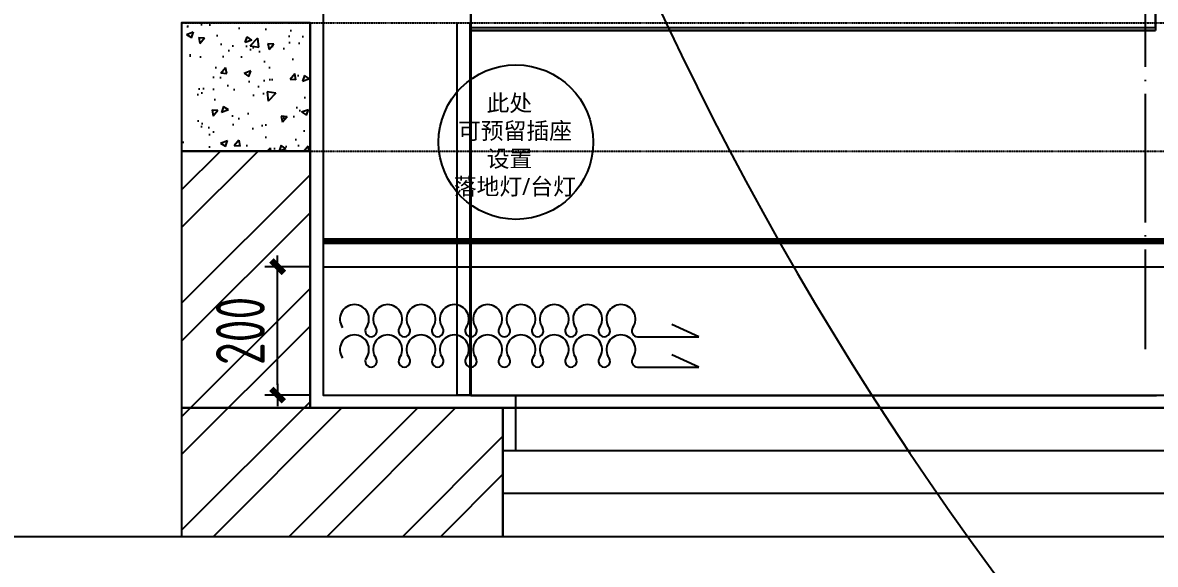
# Model space of a CAD drawing. Extents: x 11992 to 29481, y -6727 to 6811.
# Drawn here: x 15852 to 17615, y -4813 to -3969 of the extents above; entities that cross this region are included whole.
import ezdxf

# ---------------------------------------------------------------- set-up
doc = ezdxf.new("R2010")
doc.units = 0
doc.header["$MEASUREMENT"] = 0
doc.linetypes.add('DASHED', pattern=[19.05, 12.7, -6.35])
doc.linetypes.add('DOTE', pattern=[2.42, 2, -0.2, 0.02, -0.2])
doc.layers.get('0').update_dxf_attribs({"color": 8, "linetype": 'CONTINUOUS'})
doc.layers.get('Defpoints').update_dxf_attribs({"color": 8, "linetype": 'CONTINUOUS'})
for name, color, linetype in [('__附着_S88-LYGC-YTC-10_SEN147J2_设计区$0$PUB_HATCH', 8, 'CONTINUOUS'), ('AD-玻璃幕墙、窗', 8, 'CONTINUOUS'), ('DQ-BEAM-DASH', 8, 'DASHED'), ('DQ-GZ', 8, 'CONTINUOUS'), ('DS-DRAPERY', 8, 'CONTINUOUS'), ('E_WINDOW', 8, 'CONTINUOUS'), ('FF-FINISH【完成面】', 8, 'CONTINUOUS'), ('WALL', 8, 'CONTINUOUS'), ('zoylight 0装饰灯', 6, 'CONTINUOUS'), ('zoylight 4标注', 9, 'CONTINUOUS'), ('zoylight 5回路', 4, 'CONTINUOUS')]:
    doc.layers.add(name, color=color, linetype=linetype)
doc.layers.add('zoylight 1灯带', color=1, linetype='CONTINUOUS', lineweight=30)
doc.styles.add('CCD-DIM', font='archs.shx', dxfattribs={"width": 0.8})
doc.styles.get("Standard").update_dxf_attribs({"font": 'arial.ttf'})
doc.styles.add('XZC', font='SIMPLEX.SHX', dxfattribs={"width": 0.7, "bigfont": 'hztxt.shx'})
doc.linetypes.add('LED_LINE', pattern='A,12.7,-5.08,["LED",XZC,S=2.54,R=0,X=-2.54,Y=-1.27],-6.35', length=24.13)
doc.dimstyles.new('zoylight_DIM_40', dxfattribs={"dimscale": 40, "dimtxt": 1.9, "dimasz": 0.4, "dimexe": 0.5, "dimexo": 0.5, "dimgap": 0.5, "dimtad": 1, "dimdec": 0, "dimrnd": 5, "dimzin": 12, "dimdsep": 46, "dimtxsty": 'CCD-DIM', "dimblk": 'CCD_Dimension_Tick', "dimcen": 0.125, "dimclrd": 44, "dimclre": 44, "dimclrt": 50, "dimadec": 0, "dimazin": 0, "dimtfac": 1, "dimtdec": 0, "dimtmove": 2, "dimatfit": 3, "dimldrblk": 'CCD_Leader_Dot', "dimfxl": 0, "dimtvp": 1, "dimtolj": 1, "dimtzin": 0, "dimarcsym": 0})

# ---------------------------------------------------------------- blocks, each defined once
blk = doc.blocks.new('DRAPES2')
for p, q in [((0, 0), (82, 37.3)), ((186.3, 0), (0, 0))]:
    blk.add_line(p, q)
at = {"linetype": 'ByBlock', "extrusion": (0, 0, -1)}
for centre, major_axis, start_param, end_param in [((236.9, 53.6), (-31.3, 31.3), 4.8823, 7.06864), ((236.9, 53.6), (-31.3, 31.3), 0.785455, 2.971795), ((338.2, 53.5), (31.3, 31.3), 3.311504, 5.497844), ((338.2, 53.5), (-31.3, 31.3), 0.785455, 2.971795), ((439.4, 53.5), (-31.3, 31.3), 4.8823, 7.06864), ((439.4, 53.5), (-31.3, 31.3), 0.785455, 2.971795), ((540.7, 53.5), (31.3, 31.3), 3.311504, 5.497844), ((540.7, 53.5), (31.3, 31.3), -0.785341, 1.400999), ((641.9, 53.5), (-31.3, 31.3), 4.8823, 7.06864), ((641.9, 53.5), (-31.3, 31.3), 0.785455, 2.971795), ((743.2, 53.5), (31.3, 31.3), 3.311504, 5.497844), ((743.2, 53.5), (-31.3, 31.3), 0.785455, 2.971795), ((844.4, 53.5), (-31.3, 31.3), 4.8823, 7.06864), ((844.4, 53.5), (-31.3, 31.3), 0.785455, 2.971795), ((945.7, 53.5), (31.3, 31.3), 3.311504, 5.497844), ((945.7, 53.5), (31.3, 31.3), -0.785341, 1.400999), ((186.3, 17.8), (-12.6, 12.6), 1.740708, 3.927048), ((287.6, 17.7), (-12.6, 12.6), 1.740708, 6.113388), ((388.8, 17.7), (-12.6, 12.6), 1.740708, 6.113388), ((490.1, 17.7), (12.6, 12.6), 0.169911, 4.542591), ((591.3, 17.7), (12.6, 12.6), 2.356251, 4.542591), ((591.3, 17.7), (-12.6, 12.6), 1.740708, 3.927048), ((692.6, 17.7), (-12.6, 12.6), 1.740708, 6.113388), ((793.8, 17.7), (-12.6, 12.6), 1.740708, 6.113388), ((895.1, 17.7), (12.6, 12.6), 0.169911, 4.542591), ((996.3, 17.7), (12.6, 12.6), 2.356251, 4.542591)]:
    blk.add_ellipse(centre, major_axis=major_axis, ratio=1, start_param=start_param, end_param=end_param, dxfattribs=at)
at = {"extrusion": (0, 0, -1)}
for centre, major_axis, start_param, end_param in [((1046.7, 53.5), (-31.3, 31.3), 4.8823, 7.06864), ((1046.7, 53.5), (-31.3, 31.3), 0.785455, 2.971795), ((996.1, 17.7), (-12.6, 12.6), 1.740708, 3.927048)]:
    blk.add_ellipse(centre, major_axis=major_axis, ratio=1, start_param=start_param, end_param=end_param, dxfattribs=at)
blk = doc.blocks.new('20170817.13012539')
for p, q in [((-62.6, 486), (-62.6, 605.2)), ((-62.6, 605.2), (-38.7, 552.8))]:
    blk.add_line(p, q)
at = {"linetype": 'ByBlock', "extrusion": (0, 0, -1)}
for centre, major_axis, start_param, end_param in [((-51.2, 486), (8.03, 8.03), 1.740708, 3.927048), ((-28.3, 453.6), (20, 20), 4.8823, 7.06864), ((-28.3, 453.6), (20, 20), 0.785455, 2.971795), ((-51.2, 421.2), (8.03, 8.03), 1.740708, 6.113388), ((-28.3, 388.8), (20, -20), 3.311504, 5.497844), ((-28.3, 388.8), (20, 20), 0.785455, 2.971795), ((-51.2, 356.4), (8.03, 8.03), 1.740708, 6.113388), ((-28.3, 324), (20, 20), 4.8823, 7.06864), ((-28.3, 324), (20, 20), 0.785455, 2.971795), ((-51.2, 291.6), (8.03, -8.03), 0.169911, 4.542591), ((-28.3, 259.2), (20, -20), 3.311504, 5.497844), ((-28.3, 259.2), (20, -20), -0.785341, 1.400999), ((-51.2, 226.8), (8.03, -8.03), 2.356251, 4.542591), ((-51.2, 226.8), (8.03, 8.03), 1.740708, 3.927048), ((-28.3, 194.4), (20, 20), 4.8823, 7.06864), ((-28.3, 194.4), (20, 20), 0.785455, 2.971795), ((-51.2, 162), (8.03, 8.03), 1.740708, 6.113388), ((-28.3, 129.6), (20, -20), 3.311504, 5.497844), ((-28.3, 129.6), (20, 20), 0.785455, 2.971795), ((-51.2, 97.2), (8.03, 8.03), 1.740708, 6.113388), ((-28.3, 64.8), (20, 20), 4.8823, 7.06864), ((-51.2, 32.4), (8.03, -8.03), 0.169911, 4.542591), ((-28.3, 64.8), (20, 20), 0.785455, 2.971795), ((-28.3, 0), (20, -20), 3.311504, 5.497844), ((-51.2, -32.4), (8.03, -8.03), 2.356251, 4.542591), ((-28.3, 0), (20, -20), -0.785341, 1.400999)]:
    blk.add_ellipse(centre, major_axis=major_axis, ratio=1, start_param=start_param, end_param=end_param, dxfattribs=at)
at = {"extrusion": (0, 0, -1)}
for centre, major_axis, start_param, end_param in [((-51.2, -32.2), (8.03, 8.03), 1.740708, 3.927048), ((-28.3, -64.6), (20, 20), 4.8823, 7.06864), ((-28.3, -64.6), (20, 20), 0.785455, 2.971795)]:
    blk.add_ellipse(centre, major_axis=major_axis, ratio=1, start_param=start_param, end_param=end_param, dxfattribs=at)
blk = doc.blocks.new('A$C00F337EA')
h = blk.add_hatch()
h.set_pattern_fill('混凝土', color=9, scale=15, angle=180, style=0)
h.set_pattern_definition([(230, (284158.3, 127968.4), (-107.589027, 9.41282), [11.25, -123.75]), (175, (284158.3, 127968.4), (20.8127, -112.82882), [9, -99]), (280.4514, (284149.33, 127969.18), (-86.776407, -103.41593), [9.56103, -105.171317]), (226.1842, (284158.3, 127938.4), (-160.08616, 24.82785), [16.875, -185.625]), (276.6356, (284144.96, 127940.47), (-140.199406, -146.11768), [14.34154, -157.75695]), (171.1842, (284158.3, 127938.4), (-140.19929, -146.11779), [13.5, -148.5]), (201, (284143.3, 127945.9), (-89.536058, 60.392834), [11.25, -123.75]), (146, (284143.3, 127945.9), (-36.4973, -108.772507), [9, -99]), (251.4514, (284135.84, 127950.93), (-126.033394, -48.379575), [9.56103, -105.171317]), (217.5, (284158.3, 127968.4), (-1.8239783, -49.934078), [0, -97.8, 0, -100.5, 0, -99.375]), (187.5, (284158.3, 127968.4), (-39.460431, -59.161757), [0, -57.3, 0, -95.55, 0, -37.875]), (147.5, (284191.75, 127968.4), (-80.0733654, 3.383231), [0, -37.5, 0, -117, 0, -155.25]), (137.5, (284206.75, 127968.4), (-87.477925, -15.015747), [0, -48.75, 0, -77.7, 0, -110.25])])
h.paths.add_polyline_path([(3500, -7200), (3300, -7200), (3300, -7000), (3500, -7000)])
at = {"layer": '__附着_S88-LYGC-YTC-10_SEN147J2_设计区$0$PUB_HATCH'}
h = blk.add_hatch(dxfattribs=at)
h.set_pattern_fill('金属', color=256, scale=50, style=0)
h.set_pattern_definition([(45, (0, 0), (-88.3883, 88.3883), []), (45, (58.93, 0), (-88.3883, 88.3883), [])])
h.paths.add_polyline_path([(3800, -7600), (3500, -7600), (3500, -7200), (3300, -7200), (3300, -7800), (3800, -7800)])
at = {"layer": 'DQ-GZ'}
blk.add_lwpolyline([(3300, -7200), (3500, -7200), (3500, -7000), (3300, -7000)], close=True, dxfattribs=at)
at = {"layer": 'WALL'}
for p, q in [((3500, -7200), (3300, -7200)), ((3300, -7200), (3300, -7800)), ((3500, -7600), (3500, -7200)), ((3800, -7600), (3500, -7600)), ((3800, -7800), (3800, -7600)), ((3300, -7800), (3800, -7800))]:
    blk.add_line(p, q, dxfattribs=at)
blk = doc.blocks.new('MB-B')
at = {"layer": 'DQ-BEAM-DASH', "ltscale": 0.01}
for points in [[(-14000, 400), (-11200, 400)], [(-14000, 200), (-11200, 200)]]:
    blk.add_lwpolyline(points, dxfattribs=at)
blk = doc.blocks.new('CCD_Dimension_Tick')
at = {"color": 0, "linetype": 'ByBlock'}
for p, q in [((-1.09, 0), (0, 0)), ((0, 0), (1.09, 0))]:
    blk.add_line(p, q, dxfattribs=at)
at = {"color": 0, "linetype": 'Continuous', "const_width": 0.608}
blk.add_lwpolyline([(-0.61, -0.61), (0.61, 0.61)], dxfattribs=at)
blk = doc.blocks.new('*D20')
at = {"layer": 'Defpoints', "color": 0, "linetype": 'Continuous'}
for p in [(16249, -4349.5), (16319.6, -4349.5), (16319.6, -4549.5)]:
    blk.add_point(p, dxfattribs=at)
at = {"layer": 'zoylight 4标注', "color": 44, "linetype": 'Continuous', "lineweight": -2}
blk.add_line((16299.6, -4349.5), (16229, -4349.5), dxfattribs=at)
at = {"layer": 'zoylight 4标注', "color": 44, "lineweight": -2}
for p, q in [((16249, -4533.5), (16249, -4365.5)), ((16299.6, -4549.5), (16229, -4549.5))]:
    blk.add_line(p, q, dxfattribs=at)
at = {"layer": 'zoylight 4标注', "color": 44, "linetype": 'Continuous', "lineweight": -2, "xscale": 16, "yscale": 16, "zscale": 16}
for p, rotation in [((16249, -4349.5), 90), ((16249, -4549.5), 270)]:
    blk.add_blockref('CCD_Dimension_Tick', p, dxfattribs=dict(at, rotation=rotation))
at = {"layer": 'zoylight 4标注', "color": 50, "linetype": 'Continuous', "insert": (16191, -4449.5), "char_height": 76, "attachment_point": 5, "rotation": 90, "style": 'CCD-DIM'}
blk.add_mtext('\\A1;200', dxfattribs=at)
blk = doc.blocks.new('CCD_Leader_Dot')
at = {"color": 0, "linetype": 'ByBlock'}
blk.add_line((-5, 0), (-10, 0), dxfattribs=at)
at = {"color": 0, "linetype": 'ByBlock', "const_width": 5}
blk.add_lwpolyline([(-2.5, 0, 1), (2.5, 0, 1)], format="xyb", close=True, dxfattribs=at)

msp = doc.modelspace()

# ---------------------------------------------------------------- hatches: boundary and pattern name
h = msp.add_hatch()
h.set_pattern_fill('混凝土', color=256, scale=15, style=0)
h.set_pattern_definition([(50, (-264558.68, -141781.815), (107.589027, -9.41282), [11.25, -123.75]), (355, (-264558.68, -141781.81), (-20.8127, 112.82882), [9, -99]), (100.4514, (-264549.72, -141782.6), (86.776407, 103.41593), [9.56103, -105.171317]), (46.1842, (-264558.68, -141751.81), (160.08616, -24.82785), [16.875, -185.625]), (96.6356, (-264545.34, -141753.88), (140.199406, 146.11768), [14.34154, -157.75695]), (351.1842, (-264558.68, -141751.81), (140.19929, 146.11779), [13.5, -148.5]), (21, (-264543.68, -141759.315), (89.536058, -60.392834), [11.25, -123.75]), (326, (-264543.68, -141759.31), (36.4973, 108.772507), [9, -99]), (71.4514, (-264536.22, -141764.35), (126.033394, 48.379575), [9.56103, -105.171317]), (37.5, (-264558.68, -141781.815), (1.8239783, 49.934078), [0, -97.8, 0, -100.5, 0, -99.375]), (7.5, (-264558.68, -141781.815), (39.460431, 59.161757), [0, -57.3, 0, -95.55, 0, -37.875]), (327.5, (-264592.13, -141781.815), (80.0733654, -3.383231), [0, -37.5, 0, -117, 0, -155.25]), (317.5, (-264607.13, -141781.815), (87.477925, 15.015747), [0, -48.75, 0, -77.7, 0, -110.25])])
h.paths.add_polyline_path([(16099.6, -3969.5), (16299.6, -3969.5), (16299.6, -4169.5), (16099.6, -4169.5)])

# ---------------------------------------------------------------- linework, layer by layer
for p, q in [((16549.6, -3930, -1552.4), (16549.6, -4550, -1552.4)), ((16549.6, -4550, -1492.4), (16549.6, -3930, -1492.4)), ((16549.6, -3977.3, -1599.9), (16549.6, -3955, -1599.9)), ((16549.6, -3981.8, -1604.4), (16549.6, -3955, -1604.4)), ((17614.6, -3977.3, -1599.9), (17614.6, -3955, -1599.9)), ((17614.6, -3955, -1604.4), (17614.6, -3981.8, -1604.4)), ((16299.6, -4569.4, 559.6), (16299.6, -3969.4, 559.6)), ((16299.6, -4569.4, 379.6), (16299.6, -3969.4, 379.6)), ((16299.6, -3969.4, -40.4), (16299.6, -4369.4, -40.4)), ((16299.6, -3969.4, 379.6), (16299.6, -4369.4, 379.6)), ((16299.6, -3969.4, -1950.4), (16299.6, -4569.4, -1950.4)), ((16299.6, -3969.4, 559.6), (16299.6, -4569.4, 559.6)), ((16299.6, -4569.4, -2440.4), (16299.6, -3969.4, -2440.4)), ((16299.6, -4569.4, -2440.4), (16299.6, -3969.4, -2440.4)), ((16299.6, -4569.4, -2640.4), (16299.6, -3969.4, -2640.4)), ((16527.9, -3969.4, -40.4), (16527.9, -4549.4, -40.4)), ((16527.9, -3969.4, -2440.4), (16527.9, -4549.4, -2440.4)), ((16547.9, -3969.4, -2440.4), (16547.9, -4549.4, -2440.4)), ((16547.9, -3969.4, -40.4), (16547.9, -4549.4, -40.4)), ((16549.6, -3977.3, -1552.4), (16549.6, -3981.8, -1552.4)), ((17614.6, -3977.3, -1599.9), (16549.6, -3977.3, -1599.9)), ((17614.6, -3977.3, -1552.4), (16549.6, -3977.3, -1552.4)), ((16549.6, -3977.3, -1599.9), (16549.6, -3977.3, -1552.4)), ((16549.6, -3977.3, -1599.9), (16549.6, -3981.8, -1604.4)), ((17614.6, -3981.8, -1552.4), (16549.6, -3981.8, -1552.4)), ((16549.6, -3981.8, -1604.4), (17614.6, -3981.8, -1604.4)), ((16549.6, -3981.8, -1604.4), (16549.6, -3981.8, -1552.4)), ((17614.6, -3977.3, -1552.4), (17614.6, -3981.8, -1552.4)), ((17614.6, -3977.3, -1599.9), (17614.6, -3977.3, -1552.4)), ((17614.6, -3977.3, -1599.9), (17614.6, -3981.8, -1604.4)), ((17614.6, -3981.8, -1552.4), (17614.6, -3981.8, -1604.4)), ((16319.6, -4349.5), (18679.6, -4349.5)), ((16299.6, -4369.4, -40.4), (16299.6, -4369.4, 379.6)), ((16527.9, -4549.4, -40.4), (16527.9, -4549.4, -2440.4)), ((16547.9, -4549.4, -2440.4), (16527.9, -4549.4, -2440.4)), ((16547.9, -4549.4, -40.4), (16527.9, -4549.4, -40.4)), ((16547.9, -4549.4, -40.4), (16547.9, -4549.4, -2440.4)), ((16549.6, -4550, -1492.4), (16549.6, -4550, -1552.4)), ((16549.6, -4550, -1492.4), (17616.6, -4550, -1492.4)), ((17616.6, -4550, -1552.4), (16549.6, -4550, -1552.4)), ((16299.6, -4569.4, 559.6), (16599.6, -4569.4, 559.6)), ((16299.6, -4569.4, 379.6), (16599.6, -4569.4, 379.6)), ((16299.6, -4569.4, 559.6), (16299.6, -4569.4, 379.6)), ((18699.6, -4569.4, -1950.4), (16299.6, -4569.4, -1950.4)), ((16299.6, -4569.4, 559.6), (18699.6, -4569.4, 559.6)), ((16299.6, -4569.4, -2440.4), (18699.6, -4569.4, -2440.4)), ((16299.6, -4569.4, 559.6), (16299.6, -4569.4, -2440.4)), ((16299.6, -4569.4, -2440.4), (16599.6, -4569.4, -1810.4)), ((16299.6, -4569.4, -2440.4), (18699.6, -4569.4, -2440.4)), ((16299.6, -4569.4, -2640.4), (18699.6, -4569.4, -2640.4)), ((16299.6, -4569.4, -2440.4), (16299.6, -4569.4, -2640.4)), ((16599.6, -4569.4, 559.6), (18399.6, -4569.4, 559.6)), ((16599.6, -4569.4, 379.6), (18399.6, -4569.4, 379.6)), ((16599.6, -4569.4, 559.6), (16599.6, -4569.4, 379.6)), ((16599.6, -4569.4, -1810.4), (16599.6, -4569.4, -90.4)), ((16599.6, -4569.4, -1810.4), (16599.6, -4769.4, -1810.4)), ((16599.6, -4569.4, -1810.4), (18399.6, -4569.4, -1810.4)), ((16599.6, -4769.4, -90.4), (16599.6, -4569.4, -90.4)), ((16599.6, -4569.4, -90.4), (18399.6, -4569.4, -90.4))]:
    msp.add_line(p, q)
at = {"layer": 'AD-玻璃幕墙、窗'}
for p, q in [((16599.6, -4569.5), (18399.6, -4569.5)), ((16599.6, -4769.5), (16599.6, -4569.5)), ((18399.6, -4636.1), (16599.6, -4636.1)), ((18399.6, -4702.8), (16599.6, -4702.8)), ((16599.6, -4769.5), (18399.6, -4769.5))]:
    msp.add_line(p, q, dxfattribs=at)
at = {"layer": 'DQ-GZ'}
msp.add_lwpolyline([(16299.6, -3969.5), (16099.6, -3969.5), (16099.6, -4169.5), (16299.6, -4169.5)], close=True, dxfattribs=at)
at = {"layer": 'FF-FINISH【完成面】', "linetype": 'ByBlock'}
msp.add_line((16619.6, -4636.1), (16619.6, -4549.5), dxfattribs=at)
msp.add_lwpolyline([(16119.6, -3949.5), (16319.6, -3949.5), (16319.6, -4549.5), (18679.6, -4549.5)], dxfattribs=at)
at = {"layer": 'WALL'}
for p, q in [((16599.6, -4569.5), (16099.6, -4569.5)), ((16599.6, -4769.5), (16599.6, -4569.5)), ((15699.6, -4769.5), (15999.6, -4769.5)), ((15999.6, -4769.5), (16599.6, -4769.5))]:
    msp.add_line(p, q, dxfattribs=at)
msp.add_lwpolyline([(16299.6, -3969.5), (16099.6, -3969.5), (16099.6, -4569.5), (16299.6, -4569.5)], close=True, dxfattribs=at)
at = {"layer": 'zoylight 0装饰灯'}
msp.add_circle((16619.7, -4155.5), 120.3, dxfattribs=at)
at = {"layer": 'zoylight 1灯带', "linetype": 'LED_LINE', "ltscale": 20, "const_width": 10}
msp.add_lwpolyline([(16319.6, -4309.8), (18679.6, -4309.8)], dxfattribs=at)
at = {"layer": 'zoylight 4标注', "color": 9, "linetype": 'DOTE', "ltscale": 100}
msp.add_line((17598.8, -2870.5), (17598.8, -4478), dxfattribs=at)
at = {"layer": 'zoylight 5回路', "linetype": 'Continuous'}
msp.add_arc((21465.6, -1801.8), 5096.4, 191.4835, 231.2559, dxfattribs=at)

# ---------------------------------------------------------------- block references
msp.add_blockref('MB-B', (30099.6, -4369.5))
at = {"layer": 'DS-DRAPERY', "xscale": -0.5119999997317791, "yscale": 0.5119999997317791, "zscale": 0.5119999997317791}
msp.add_blockref('DRAPES2', (16904.4, -4458.6), dxfattribs=at)
at = {"layer": 'DS-DRAPERY', "xscale": -0.8, "yscale": 0.8, "zscale": 0.8, "rotation": 270}
msp.add_blockref('20170817.13012539', (16420.2, -4455.9), dxfattribs=at)
at = {"layer": 'E_WINDOW'}
msp.add_blockref('A$C00F337EA', (12799.6, 3030.5), dxfattribs=at)

# ---------------------------------------------------------------- texts
at = {"layer": 'zoylight 0装饰灯', "insert": (16493.8, -4081.6), "char_height": 26, "width": 253.162, "attachment_point": 1}
msp.add_mtext('{\\fMicrosoft YaHei|b0|i0|c134|p34;\\W9.1127;\\C6; \\W1;此处\\P{\\W4.063193; }可预留插座\\P{\\W9.1292; }设置\\P{\\W3.318144; }落地灯/台灯}', dxfattribs=at)

# ---------------------------------------------------------------- dimensions: what is measured, and where the dimension line sits
at = {"layer": 'zoylight 4标注', "linetype": 'Continuous'}
dim = msp.add_aligned_dim(p1=(16319.6, -4549.5), p2=(16319.6, -4349.5), distance=70.6, dimstyle='zoylight_DIM_40', dxfattribs=at)
dim.commit()
dim.dimension.update_dxf_attribs({"geometry": '*D20', "text_midpoint": (16191, -4449.5)})

doc.saveas('drawing.dxf')
